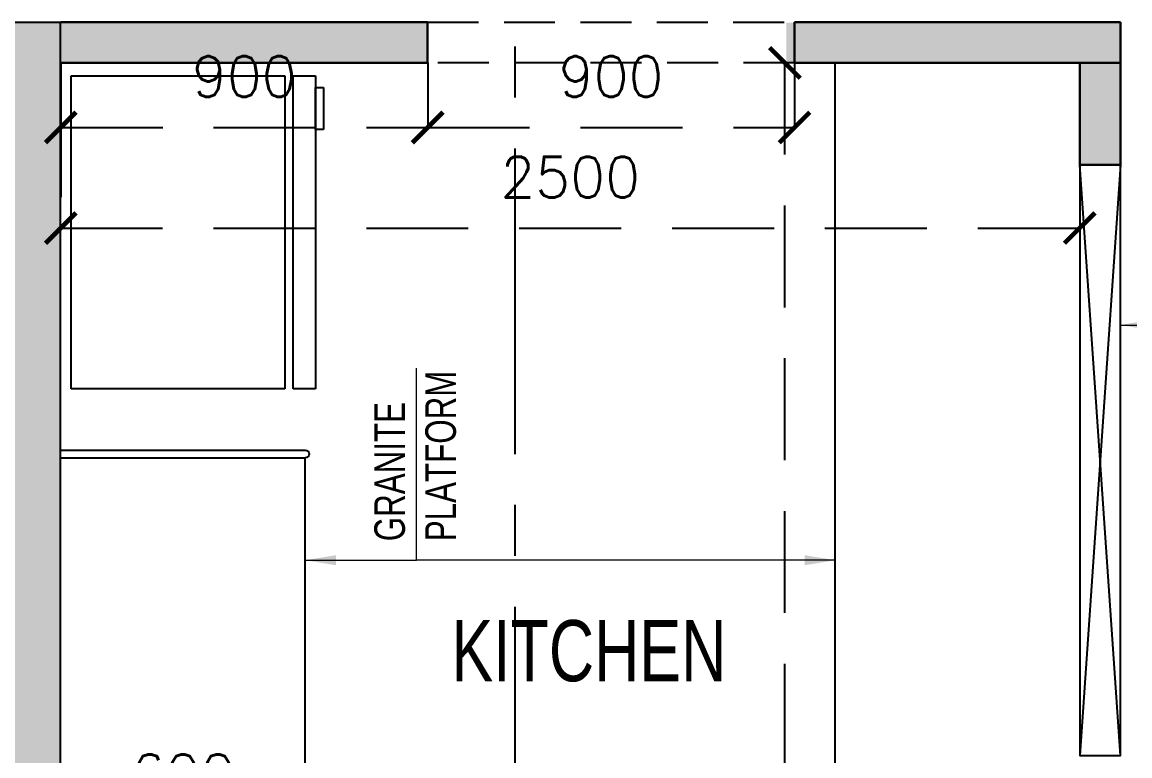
# Model space of a CAD drawing. Header units: millimetres. Extents: x 1180970 to 1231451, y -5737889 to -5695638.
# Drawn here: x 1215768 to 1218485, y -5717174 to -5715374 of the extents above; entities that cross this region are included whole.
import ezdxf

# ---------------------------------------------------------------- set-up
doc = ezdxf.new("R2010")
doc.units = ezdxf.units.MM
doc.header["$LTSCALE"] = 1000
doc.header["$MEASUREMENT"] = 0
for name, pattern in [('3BHK-A$1$AUDIT_D_120904163729-0', [0]), ('3BHK-A$2$HIDDEN', [0.375, 0.25, -0.125]), ('AUDIT_D_120904163729-0', [0]), ('T8(T9 IS SIMILAR) - GROUND FLOOR - DIMENSION & TEXTING$0$HIDDEN', [0.375, 0.25, -0.125]), ('T8_REFUGE COLUMNS$0$CENTER2', [1.125, 0.75, -0.125, 0.125, -0.125])]:
    doc.linetypes.add(name, pattern=pattern)
doc.layers.get('0').update_dxf_attribs({"linetype": 'AUDIT_D_120904163729-0'})
for name, color, linetype in [('3BHK-A$1$$0$a-KIT FIX', 251, 'Continuous'), ('3BHK-A$1$A-HATCH -160', 251, '3BHK-A$1$AUDIT_D_120904163729-0'), ('3BHK-A$1$A_win no.', 170, 'Continuous'), ('3BHK-A$1$CUT-OUT', 49, 'Continuous'), ('T8(T9 IS SIMILAR) - GROUND FLOOR - DIMENSION & TEXTING$0$A-DIMENSIONS', 2, 'T8(T9 IS SIMILAR) - GROUND FLOOR - DIMENSION & TEXTING$0$HIDDEN'), ('T8_REFUGE COLUMNS$0$A-CENTERLINE', 193, 'T8_REFUGE COLUMNS$0$CENTER2'), ('T8_REFUGE COLUMNS$0$A-RCC COLS', 3, 'Continuous')]:
    doc.layers.add(name, color=color, linetype=linetype)
for name, color, linetype, lineweight in [('3BHK-A$1$$1$A-WALL- 160', 6, 'Continuous', 30), ('T8(T9 IS SIMILAR) - GROUND FLOOR - DIMENSION & TEXTING$0$a-Text', 4, 'Continuous', 0), ('T8(T9 IS SIMILAR) - GROUND FLOOR - DIMENSION & TEXTING$0$R0-18-10-2014-T1-1st Podium Floor Plan$0$Text', 2, 'Continuous', 0), ('T8(T9 IS SIMILAR) - GROUND FLOOR$0$D&W', 8, 'Continuous', 25)]:
    doc.layers.add(name, color=color, linetype=linetype, lineweight=lineweight)
doc.layers.add('T8_REFUGE COLUMNS$0$COL-HATCH', color=7, linetype='Continuous', lineweight=25, true_color=0xa3a3a3)
doc.styles.add('T8(T9 IS SIMILAR) - GROUND FLOOR - DIMENSION & TEXTING$0$ARIAL ARROW', font='swisscl.ttf')
doc.styles.add('T8(T9 IS SIMILAR) - GROUND FLOOR - DIMENSION & TEXTING$0$Romans 1', font='romans.shx', dxfattribs={"height": 100})
doc.styles.add('T8(T9 IS SIMILAR) - GROUND FLOOR - DIMENSION & TEXTING$0$Tahoma', font='tahoma.ttf')
doc.dimstyles.new('T8(T9 IS SIMILAR) - GROUND FLOOR - DIMENSION & TEXTING$0$ALPINE S', dxfattribs={"dimscale": 0, "dimtxt": 100, "dimasz": 75, "dimexe": 0, "dimexo": 0, "dimgap": 75, "dimtad": 1, "dimdec": 0, "dimzin": 0, "dimdsep": 46, "dimtxsty": 'T8(T9 IS SIMILAR) - GROUND FLOOR - DIMENSION & TEXTING$0$Romans 1', "dimblk": 'T8(T9 IS SIMILAR) - GROUND FLOOR - DIMENSION & TEXTING$0$_ArchTick', "dimcen": 0.09, "dimclrd": 256, "dimclre": 256, "dimclrt": 7, "dimadec": 0, "dimazin": 0, "dimtfac": 1, "dimtdec": 0, "dimtofl": 0, "dimtmove": 1, "dimatfit": 0, "dimldrblk": 'T8(T9 IS SIMILAR) - GROUND FLOOR - DIMENSION & TEXTING$0$_Open90', "dimfxl": 1, "dimtolj": 1, "dimtzin": 0, "dimarcsym": 0})
doc.dimstyles.new('T8(T9 IS SIMILAR) - GROUND FLOOR - DIMENSION & TEXTING$0$SAMATA STD', dxfattribs={"dimtxt": 100, "dimasz": 50, "dimexe": 50, "dimexo": 50, "dimgap": 10, "dimtad": 0, "dimdec": 0, "dimrnd": 5, "dimzin": 0, "dimdsep": 46, "dimtxsty": 'T8(T9 IS SIMILAR) - GROUND FLOOR - DIMENSION & TEXTING$0$Tahoma', "dimblk": 'T8(T9 IS SIMILAR) - GROUND FLOOR - DIMENSION & TEXTING$0$_Origin2', "dimcen": -50, "dimdle": 50, "dimclrd": 7, "dimclre": 7, "dimclrt": 7, "dimadec": 0, "dimazin": 0, "dimtfac": 1, "dimtdec": 0, "dimtmove": 1, "dimatfit": 3, "dimfxl": 150, "dimtfill": 1, "dimtolj": 1, "dimtzin": 0, "dimlwd": -1, "dimlwe": -1, "dimarcsym": 0})

# ---------------------------------------------------------------- blocks, each defined once
blk = doc.blocks.new('3BHK-A')
at = {"layer": '3BHK-A$1$A-HATCH -160', "linetype": 'ByBlock'}
h = blk.add_hatch(dxfattribs=at)
h.set_pattern_fill('ZIGZAG', color=256, scale=250)
h.set_pattern_definition([(9e-15, (1e-08, 0), (31.25, 31.25), [31.25, -31.25]), (90, (31.25, 0), (-31.25, 31.25), [31.25, -31.25])])
h.paths.add_polyline_path([(1185182.8, -5714749.5), (1186532.7, -5714749.5), (1186532.7, -5714149.5), (1186632.7, -5714149.5), (1186632.7, -5714749.5), (1188712.7, -5714749.5), (1188712.7, -5714049.5), (1189032.5, -5714049.5), (1189032.5, -5714149.5), (1188812.7, -5714149.5), (1188812.7, -5715449.5), (1189032.5, -5715449.5), (1189032.5, -5715549.5), (1188712.7, -5715549.5), (1188712.7, -5714849.5), (1186632.7, -5714849.5), (1186632.7, -5715664.5), (1186532.7, -5715664.5), (1186532.7, -5714849.5), (1185182.8, -5714849.5)])
h.paths.add_polyline_path([(1185182.8, -5713249.5), (1185782.7, -5713249.5), (1185782.7, -5713149.5), (1185182.8, -5713149.5)])
h.paths.add_polyline_path([(1186532.7, -5710699.5), (1186632.7, -5710699.5), (1186632.7, -5713249.5), (1186532.7, -5713249.5)])
h.paths.add_polyline_path([(1186532.7, -5717399.5), (1186632.7, -5717399.5), (1186632.7, -5716414.5), (1186532.7, -5716414.5)])
h.paths.add_polyline_path([(1194902.2, -5715375), (1194082.3, -5715375), (1194082.3, -5715475), (1194902.2, -5715475)])
h.paths.add_polyline_path([(1195782.2, -5715375), (1196682.2, -5715375), (1196682.2, -5715475), (1195782.2, -5715475)])
h.paths.add_polyline_path([(1194132.5, -5714149.9), (1196532.4, -5714149.9), (1196532.4, -5714049.9), (1194132.5, -5714049.9)])
h.paths.add_polyline_path([(1197432.4, -5711800.2), (1197532.4, -5711800.2), (1197532.4, -5714149.9), (1197432.4, -5714149.9)])
h.paths.add_polyline_path([(1198282.4, -5714149.9), (1198958.7, -5714149.9), (1198958.7, -5714049.9), (1198282.4, -5714049.9)])
h.paths.add_polyline_path([(1196871.9, -5720208.6), (1196082.2, -5720209.7), (1196082.3, -5720109.7), (1196082.2, -5720109.7), (1196182.2, -5720109.7), (1196871.9, -5720108.6)])
h.paths.add_polyline_path([(1193397.2, -5709939.9), (1193882.3, -5709939.6), (1193882.3, -5710040.1), (1193397.3, -5710040.1)])
h.paths.add_polyline_path([(1186632.7, -5708554.7), (1187192.3, -5708554.8), (1187192.3, -5708654.7), (1186632.7, -5708654.7)])
h.paths.add_polyline_path([(1194182.3, -5715724), (1194082.3, -5715724), (1194082.3, -5715474), (1194182.3, -5715474)])
at = {"layer": '3BHK-A$1$$0$a-KIT FIX', "color": 1}
for p, q in [((1194782.3, -5719448.6, 0), (1194782.3, -5715474, 0)), ((1196682.3, -5716423.9, 0), (1196082.2, -5716423.9, 0)), ((1196082.3, -5718598.7, 0), (1196082.2, -5716442.9, 0)), ((1196682.3, -5716442.9, 0), (1196082.2, -5716442.9, 0))]:
    blk.add_line(p, q, dxfattribs=at)
at = {"layer": '3BHK-A$1$$0$a-KIT FIX'}
for p, q in [((1196057.4, -5715505.4, 0), (1196057.4, -5716273.9, 0)), ((1196112.4, -5715505.4, 0), (1196057.4, -5715505.4, 0)), ((1196112.4, -5716273.9, 0), (1196112.4, -5715505.4, 0)), ((1196656.8, -5715505.4, 0), (1196132.3, -5715505.4, 0)), ((1196132.3, -5715505.4, 0), (1196132.3, -5716273.9, 0)), ((1196656.8, -5716273.9, 0), (1196656.8, -5715505.4, 0)), ((1196057.4, -5715534.1, 0), (1196037.7, -5715534.1, 0)), ((1196037.7, -5715534.1, 0), (1196037.7, -5715637.5, 0)), ((1196057.4, -5715637.5, 0), (1196057.4, -5715534.1, 0)), ((1196037.7, -5715637.5, 0), (1196057.4, -5715637.5, 0)), ((1196057.4, -5716273.9, 0), (1196112.4, -5716273.9, 0)), ((1196132.3, -5716273.9, 0), (1196656.8, -5716273.9, 0))]:
    blk.add_line(p, q, dxfattribs=at)
at = {"layer": '3BHK-A$1$$0$a-KIT FIX', "color": 1}
blk.add_arc((1196082.2, -5716433.4, 0), 9.5, 90, 270, dxfattribs=at)
at = {"layer": '3BHK-A$1$$1$A-WALL- 160', "linetype": 'ByBlock'}
for p, q in [((1194882.2, -5715374, 0), (1194082.3, -5715374, 0)), ((1194082.3, -5715474, 0), (1194082.3, -5715374, 0)), ((1194882.2, -5715474, 0), (1194882.2, -5715374, 0)), ((1195782.2, -5715474, 0), (1195782.2, -5715374, 0)), ((1195782.2, -5715374, 0), (1196682.2, -5715374, 0)), ((1194882.2, -5715474, 0), (1194082.3, -5715474, 0)), ((1195782.2, -5715474, 0), (1196682.2, -5715474, 0))]:
    blk.add_line(p, q, dxfattribs=at)
at = {"layer": '3BHK-A$1$$1$A-WALL- 160', "linetype": 'ByBlock', "elevation": 0}
blk.add_lwpolyline([(1194182.3, -5715724), (1194082.3, -5715724), (1194082.3, -5715474), (1194182.3, -5715474)], close=True, dxfattribs=at)
at = {"layer": '3BHK-A$1$A_win no.', "linetype": 'ByBlock', "elevation": 0}
for points in [[(1194082.3, -5715724), (1194182.3, -5715724), (1194182.3, -5717173.5), (1194082.3, -5717173.5)], [(1194082.3, -5717173.5), (1194182.3, -5715724), (1194082.3, -5715724), (1194182.3, -5717173.5)]]:
    blk.add_lwpolyline(points, close=True, dxfattribs=at)
at = {"layer": '3BHK-A$1$CUT-OUT', "linetype": '3BHK-A$2$HIDDEN', "ltscale": 0.5, "elevation": 0}
blk.add_lwpolyline([(1195782.2, -5715474), (1195782.2, -5715374), (1194882.2, -5715374), (1194882.2, -5715474)], close=True, dxfattribs=at)
blk = doc.blocks.new('T8_REFUGE COLUMNS')
at = {"layer": 'T8_REFUGE COLUMNS$0$COL-HATCH', "linetype": 'ByBlock'}
h = blk.add_hatch(color=256, dxfattribs=at)
h.dxf.hatch_style = 1
h.paths.add_polyline_path([(1215612.1, -5719609.9), (1215862.1, -5719609.9), (1215862.1, -5715374.9), (1215612.1, -5715374.9)])
at = {"layer": 'T8_REFUGE COLUMNS$0$A-CENTERLINE'}
blk.add_line((1216977.1, -5728808.5), (1216977.1, -5698299.6), dxfattribs=at)
at = {"layer": 'T8_REFUGE COLUMNS$0$A-RCC COLS', "linetype": 'ByBlock'}
blk.add_lwpolyline([(1215612.1, -5719609.9), (1215862.1, -5719609.9), (1215862.1, -5715374.9), (1215612.1, -5715374.9)], close=True, dxfattribs=at)
blk = doc.blocks.new('T8(T9 IS SIMILAR) - GROUND FLOOR')
at = {"layer": 'T8(T9 IS SIMILAR) - GROUND FLOOR$0$D&W', "linetype": 'ByBlock'}
blk.add_blockref('T8_REFUGE COLUMNS', (0, 0), dxfattribs=at)
at = {"layer": 'T8(T9 IS SIMILAR) - GROUND FLOOR$0$D&W', "linetype": 'ByBlock', "xscale": -1}
blk.add_blockref('3BHK-A', (2412544.6, 0), dxfattribs=at)
blk = doc.blocks.new('T8(T9 IS SIMILAR) - GROUND FLOOR - DIMENSION & TEXTING$0$_ArchTick')
at = {"color": 0, "linetype": 'ByBlock', "const_width": 0.15}
blk.add_lwpolyline([(-0.5, -0.5), (0.5, 0.5)], dxfattribs=at)
blk = doc.blocks.new('*D575')
at = {"layer": 'T8(T9 IS SIMILAR) - GROUND FLOOR - DIMENSION & TEXTING$0$A-DIMENSIONS', "linetype": 'T8(T9 IS SIMILAR) - GROUND FLOOR - DIMENSION & TEXTING$0$HIDDEN', "lineweight": -2, "transparency": 16777216}
for p, q in [((1217860.9, -5715473.9), (1217639, -5715473.9)), ((1217860, -5719448.6), (1217639, -5719448.6))]:
    blk.add_line(p, q, dxfattribs=at)
at = {"layer": 'T8(T9 IS SIMILAR) - GROUND FLOOR - DIMENSION & TEXTING$0$A-DIMENSIONS', "lineweight": -2, "transparency": 16777216}
blk.add_line((1217639, -5719448.6), (1217639, -5715473.9), dxfattribs=at)
at = {"layer": 'T8(T9 IS SIMILAR) - GROUND FLOOR - DIMENSION & TEXTING$0$A-DIMENSIONS', "linetype": 'ByBlock', "lineweight": -2, "transparency": 16777216, "xscale": 75, "yscale": 75, "zscale": 75}
for p, rotation in [((1217639, -5715473.9), 90), ((1217639, -5719448.6), 270)]:
    blk.add_blockref('T8(T9 IS SIMILAR) - GROUND FLOOR - DIMENSION & TEXTING$0$_ArchTick', p, dxfattribs=dict(at, rotation=rotation))
at = {"layer": 'T8(T9 IS SIMILAR) - GROUND FLOOR - DIMENSION & TEXTING$0$A-DIMENSIONS', "color": 7, "linetype": 'ByBlock', "transparency": 16777216, "insert": (1217514, -5717461.2), "char_height": 100, "attachment_point": 5, "rotation": 90, "style": 'T8(T9 IS SIMILAR) - GROUND FLOOR - DIMENSION & TEXTING$0$Romans 1'}
blk.add_mtext('\\A1;3975', dxfattribs=at)
blk = doc.blocks.new('T8(T9 IS SIMILAR) - GROUND FLOOR - DIMENSION & TEXTING$0$_Open90')
at = {"color": 0, "linetype": 'ByBlock', "lineweight": -2}
for p, q in [((-0.5, 0.5), (0, 0)), ((0, 0), (-1, 0)), ((0, 0), (-0.5, -0.5))]:
    blk.add_line(p, q, dxfattribs=at)
blk = doc.blocks.new('*D581')
at = {"layer": 'T8(T9 IS SIMILAR) - GROUND FLOOR - DIMENSION & TEXTING$0$A-DIMENSIONS', "linetype": 'T8(T9 IS SIMILAR) - GROUND FLOOR - DIMENSION & TEXTING$0$HIDDEN', "lineweight": -2, "transparency": 16777216}
for p, q in [((1215862.3, -5715552.9), (1215862.3, -5715879)), ((1218362.3, -5715553), (1218362.3, -5715879))]:
    blk.add_line(p, q, dxfattribs=at)
at = {"layer": 'T8(T9 IS SIMILAR) - GROUND FLOOR - DIMENSION & TEXTING$0$A-DIMENSIONS', "lineweight": -2, "transparency": 16777216}
blk.add_line((1215862.3, -5715879), (1218362.3, -5715879), dxfattribs=at)
at = {"layer": 'T8(T9 IS SIMILAR) - GROUND FLOOR - DIMENSION & TEXTING$0$A-DIMENSIONS', "linetype": 'ByBlock', "lineweight": -2, "transparency": 16777216, "xscale": 75, "yscale": 75, "zscale": 75, "rotation": 180}
blk.add_blockref('T8(T9 IS SIMILAR) - GROUND FLOOR - DIMENSION & TEXTING$0$_ArchTick', (1215862.3, -5715879), dxfattribs=at)
at = {"layer": 'T8(T9 IS SIMILAR) - GROUND FLOOR - DIMENSION & TEXTING$0$A-DIMENSIONS', "linetype": 'ByBlock', "lineweight": -2, "transparency": 16777216, "xscale": 75, "yscale": 75, "zscale": 75}
blk.add_blockref('T8(T9 IS SIMILAR) - GROUND FLOOR - DIMENSION & TEXTING$0$_ArchTick', (1218362.3, -5715879), dxfattribs=at)
at = {"layer": 'T8(T9 IS SIMILAR) - GROUND FLOOR - DIMENSION & TEXTING$0$A-DIMENSIONS', "color": 7, "linetype": 'ByBlock', "transparency": 16777216, "insert": (1217112.3, -5715754), "char_height": 100, "attachment_point": 5, "style": 'T8(T9 IS SIMILAR) - GROUND FLOOR - DIMENSION & TEXTING$0$Romans 1'}
blk.add_mtext('\\A1;2500', dxfattribs=at)
blk = doc.blocks.new('*D430')
at = {"layer": 'T8(T9 IS SIMILAR) - GROUND FLOOR - DIMENSION & TEXTING$0$A-DIMENSIONS', "linetype": 'T8(T9 IS SIMILAR) - GROUND FLOOR - DIMENSION & TEXTING$0$HIDDEN', "lineweight": -2, "transparency": 16777216}
for p, q in [((1215862.4, -5715474), (1215862.4, -5715632.2)), ((1216762.6, -5715474), (1216762.6, -5715632.2))]:
    blk.add_line(p, q, dxfattribs=at)
at = {"layer": 'T8(T9 IS SIMILAR) - GROUND FLOOR - DIMENSION & TEXTING$0$A-DIMENSIONS', "lineweight": -2, "transparency": 16777216}
blk.add_line((1215862.4, -5715632.2), (1216762.6, -5715632.2), dxfattribs=at)
at = {"layer": 'T8(T9 IS SIMILAR) - GROUND FLOOR - DIMENSION & TEXTING$0$A-DIMENSIONS', "linetype": 'ByBlock', "lineweight": -2, "transparency": 16777216, "xscale": 75, "yscale": 75, "zscale": 75, "rotation": 180}
blk.add_blockref('T8(T9 IS SIMILAR) - GROUND FLOOR - DIMENSION & TEXTING$0$_ArchTick', (1215862.4, -5715632.2), dxfattribs=at)
at = {"layer": 'T8(T9 IS SIMILAR) - GROUND FLOOR - DIMENSION & TEXTING$0$A-DIMENSIONS', "linetype": 'ByBlock', "lineweight": -2, "transparency": 16777216, "xscale": 75, "yscale": 75, "zscale": 75}
blk.add_blockref('T8(T9 IS SIMILAR) - GROUND FLOOR - DIMENSION & TEXTING$0$_ArchTick', (1216762.6, -5715632.2), dxfattribs=at)
at = {"layer": 'T8(T9 IS SIMILAR) - GROUND FLOOR - DIMENSION & TEXTING$0$A-DIMENSIONS', "color": 7, "linetype": 'ByBlock', "transparency": 16777216, "insert": (1216312.5, -5715507.2), "char_height": 100, "attachment_point": 5, "style": 'T8(T9 IS SIMILAR) - GROUND FLOOR - DIMENSION & TEXTING$0$Romans 1'}
blk.add_mtext('\\A1;900', dxfattribs=at)
blk = doc.blocks.new('*D431')
at = {"layer": 'T8(T9 IS SIMILAR) - GROUND FLOOR - DIMENSION & TEXTING$0$A-DIMENSIONS', "linetype": 'T8(T9 IS SIMILAR) - GROUND FLOOR - DIMENSION & TEXTING$0$HIDDEN', "lineweight": -2, "transparency": 16777216}
for p, q in [((1217662.6, -5715383.7), (1217662.6, -5715632.2)), ((1216762.6, -5715474.2), (1216762.6, -5715632.2))]:
    blk.add_line(p, q, dxfattribs=at)
at = {"layer": 'T8(T9 IS SIMILAR) - GROUND FLOOR - DIMENSION & TEXTING$0$A-DIMENSIONS', "lineweight": -2, "transparency": 16777216}
blk.add_line((1216762.6, -5715632.2), (1217662.6, -5715632.2), dxfattribs=at)
at = {"layer": 'T8(T9 IS SIMILAR) - GROUND FLOOR - DIMENSION & TEXTING$0$A-DIMENSIONS', "linetype": 'ByBlock', "lineweight": -2, "transparency": 16777216, "xscale": 75, "yscale": 75, "zscale": 75, "rotation": 180}
blk.add_blockref('T8(T9 IS SIMILAR) - GROUND FLOOR - DIMENSION & TEXTING$0$_ArchTick', (1216762.6, -5715632.2), dxfattribs=at)
at = {"layer": 'T8(T9 IS SIMILAR) - GROUND FLOOR - DIMENSION & TEXTING$0$A-DIMENSIONS', "linetype": 'ByBlock', "lineweight": -2, "transparency": 16777216, "xscale": 75, "yscale": 75, "zscale": 75}
blk.add_blockref('T8(T9 IS SIMILAR) - GROUND FLOOR - DIMENSION & TEXTING$0$_ArchTick', (1217662.6, -5715632.2), dxfattribs=at)
at = {"layer": 'T8(T9 IS SIMILAR) - GROUND FLOOR - DIMENSION & TEXTING$0$A-DIMENSIONS', "color": 7, "linetype": 'ByBlock', "transparency": 16777216, "insert": (1217212.6, -5715507.2), "char_height": 100, "attachment_point": 5, "style": 'T8(T9 IS SIMILAR) - GROUND FLOOR - DIMENSION & TEXTING$0$Romans 1'}
blk.add_mtext('\\A1;900', dxfattribs=at)
blk = doc.blocks.new('*D432')
at = {"layer": 'T8(T9 IS SIMILAR) - GROUND FLOOR - DIMENSION & TEXTING$0$A-DIMENSIONS', "linetype": 'T8(T9 IS SIMILAR) - GROUND FLOOR - DIMENSION & TEXTING$0$HIDDEN', "lineweight": -2, "transparency": 16777216}
for p, q in [((1215862.4, -5717430.8), (1215862.4, -5717345.5)), ((1216462.2, -5717430.6), (1216462.2, -5717345.5))]:
    blk.add_line(p, q, dxfattribs=at)
at = {"layer": 'T8(T9 IS SIMILAR) - GROUND FLOOR - DIMENSION & TEXTING$0$A-DIMENSIONS', "lineweight": -2, "transparency": 16777216}
blk.add_line((1215862.4, -5717345.5), (1216462.2, -5717345.5), dxfattribs=at)
at = {"layer": 'T8(T9 IS SIMILAR) - GROUND FLOOR - DIMENSION & TEXTING$0$A-DIMENSIONS', "linetype": 'ByBlock', "lineweight": -2, "transparency": 16777216, "xscale": 75, "yscale": 75, "zscale": 75, "rotation": 180}
blk.add_blockref('T8(T9 IS SIMILAR) - GROUND FLOOR - DIMENSION & TEXTING$0$_ArchTick', (1215862.4, -5717345.5), dxfattribs=at)
at = {"layer": 'T8(T9 IS SIMILAR) - GROUND FLOOR - DIMENSION & TEXTING$0$A-DIMENSIONS', "linetype": 'ByBlock', "lineweight": -2, "transparency": 16777216, "xscale": 75, "yscale": 75, "zscale": 75}
blk.add_blockref('T8(T9 IS SIMILAR) - GROUND FLOOR - DIMENSION & TEXTING$0$_ArchTick', (1216462.2, -5717345.5), dxfattribs=at)
at = {"layer": 'T8(T9 IS SIMILAR) - GROUND FLOOR - DIMENSION & TEXTING$0$A-DIMENSIONS', "color": 7, "linetype": 'ByBlock', "transparency": 16777216, "insert": (1216162.3, -5717220.5), "char_height": 100, "attachment_point": 5, "style": 'T8(T9 IS SIMILAR) - GROUND FLOOR - DIMENSION & TEXTING$0$Romans 1'}
blk.add_mtext('\\A1;600', dxfattribs=at)
blk = doc.blocks.new('T8(T9 IS SIMILAR) - GROUND FLOOR - DIMENSION & TEXTING$0$_Origin2')
at = {"color": 0, "linetype": 'ByBlock', "lineweight": -2}
blk.add_line((-0.5, 0), (-1, 0), dxfattribs=at)
for radius in [0.5, 0.25]:
    blk.add_circle((0, 0), radius, dxfattribs=at)
blk = doc.blocks.new('T8(T9 IS SIMILAR) - GROUND FLOOR - DIMENSION & TEXTING')
at = {"layer": 'T8(T9 IS SIMILAR) - GROUND FLOOR - DIMENSION & TEXTING$0$a-Text', "style": 'T8(T9 IS SIMILAR) - GROUND FLOOR - DIMENSION & TEXTING$0$ARIAL ARROW'}
blk.add_text('KITCHEN', height=150, dxfattribs=at).set_placement((1216820.7, -5716991.1))
at = {"layer": 'T8(T9 IS SIMILAR) - GROUND FLOOR - DIMENSION & TEXTING$0$R0-18-10-2014-T1-1st Podium Floor Plan$0$Text', "insert": (1216832.9, -5716647.5, 0.5), "char_height": 75, "width": 587.053, "attachment_point": 7, "rotation": 90, "style": 'T8(T9 IS SIMILAR) - GROUND FLOOR - DIMENSION & TEXTING$0$ARIAL ARROW'}
blk.add_mtext('GRANITE PLATFORM', dxfattribs=at)
at = {"layer": 'T8(T9 IS SIMILAR) - GROUND FLOOR - DIMENSION & TEXTING$0$A-DIMENSIONS', "linetype": 'ByBlock'}
for base, p1, p2, picture, middle in [((1217662.6, -5715632.2, -0.6), (1216762.6, -5715474.2, -0.6), (1217662.6, -5715383.7, -0.1), '*D431', (1217212.6, -5715507.2, -0.6)), ((1216762.6, -5715632.2, -0.6), (1215862.4, -5715474, 0), (1216762.6, -5715474, -0.1), '*D430', (1216312.5, -5715507.2, -0.6)), ((1218362.3, -5715879), (1215862.3, -5715552.9), (1218362.3, -5715553), '*D581', (1217112.3, -5715754)), ((1216462.2, -5717345.5, -0.6), (1215862.4, -5717430.8, -0.6), (1216462.2, -5717430.6, -0.1), '*D432', (1216162.3, -5717220.5, -0.6))]:
    dim = blk.add_linear_dim(base=base, p1=p1, p2=p2, dimstyle='T8(T9 IS SIMILAR) - GROUND FLOOR - DIMENSION & TEXTING$0$ALPINE S', override={"dimscale": 1, "dimfxl": 5, "dimarcsym": 1}, dxfattribs=at)
    dim.commit()
    dim.dimension.update_dxf_attribs({"geometry": picture, "text_midpoint": middle})
dim = blk.add_linear_dim(base=(1217639, -5715473.9), p1=(1217860, -5719448.6), p2=(1217860.9, -5715473.9), angle=270, dimstyle='T8(T9 IS SIMILAR) - GROUND FLOOR - DIMENSION & TEXTING$0$ALPINE S', override={"dimscale": 1, "dimfxl": 5, "dimarcsym": 1}, dxfattribs=at)
dim.commit()
dim.dimension.update_dxf_attribs({"geometry": '*D575', "text_midpoint": (1217514, -5717461.2)})
at = {"layer": 'T8(T9 IS SIMILAR) - GROUND FLOOR - DIMENSION & TEXTING$0$R0-18-10-2014-T1-1st Podium Floor Plan$0$Text'}
for points, override in [([(1218461.3, -5716117, -0.5), (1218805.3, -5716117, -0.5), (1219011.6, -5716117, -0.5)], {"dimasz": 100, "dimclrd": 2, "dimfxlon": 1, "dimarcsym": 1}), ([(1216462.5, -5716694.1, -0.1), (1216735.5, -5716694.1, -0.1), (1216735.5, -5716239.9, -0.1)], {"dimasz": 75, "dimclrd": 2, "dimfxlon": 1, "dimarcsym": 1}), ([(1217762.5, -5716694.1, -0.1), (1216735.5, -5716694.1, -0.1), (1216735.5, -5716223, -0.1)], {"dimasz": 75, "dimclrd": 2, "dimfxlon": 1, "dimarcsym": 1})]:
    blk.add_leader(points, dimstyle='T8(T9 IS SIMILAR) - GROUND FLOOR - DIMENSION & TEXTING$0$SAMATA STD', override=override, dxfattribs=at)

msp = doc.modelspace()

# ---------------------------------------------------------------- block references
at = {"linetype": 'ByBlock'}
msp.add_blockref('T8(T9 IS SIMILAR) - GROUND FLOOR', (0, 0), dxfattribs=at)

# ---------------------------------------------------------------- next in the draw order: block references
msp.add_blockref('T8(T9 IS SIMILAR) - GROUND FLOOR - DIMENSION & TEXTING', (0, 0), dxfattribs=at)

doc.saveas('drawing.dxf')
